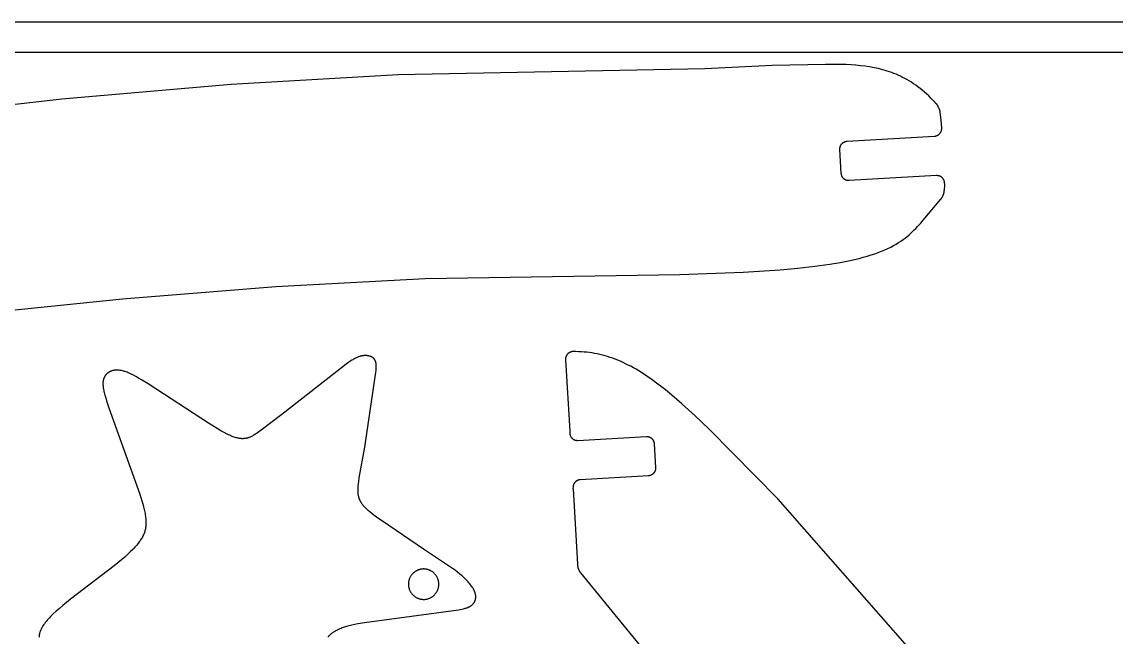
# Model space of a CAD drawing. Header units: millimetres. Extents: x -13379 to -9942, y 7 to 1157.
# Drawn here: x -11876.4 to -11588.4, y 994.6 to 1156.5 of the extents above; entities that cross this region are included whole.
import ezdxf

# ---------------------------------------------------------------- set-up
doc = ezdxf.new("R2010")
doc.units = ezdxf.units.MM
doc.header["$MEASUREMENT"] = 0
for name, color, linetype in [('SECCIONES', 7, 'Continuous'), ('TABLERO COMPLETO', 7, 'Continuous'), ('TABLERO GONZALO', 1, 'Continuous')]:
    doc.layers.add(name, color=color, linetype=linetype)

msp = doc.modelspace()

# ---------------------------------------------------------------- linework, layer by layer
at = {"layer": 'SECCIONES'}
msp.add_lwpolyline([(-11766.66, 1008.55), (-11766.67, 1008.69), (-11766.67, 1008.83), (-11766.69, 1008.97), (-11766.7, 1009.1), (-11766.72, 1009.24), (-11766.75, 1009.38), (-11766.78, 1009.51), (-11766.82, 1009.65), (-11766.86, 1009.78), (-11766.9, 1009.91), (-11766.95, 1010.04), (-11767.01, 1010.17), (-11767.06, 1010.29), (-11767.13, 1010.42), (-11767.19, 1010.54), (-11767.27, 1010.66), (-11767.34, 1010.78), (-11767.42, 1010.89), (-11767.5, 1011), (-11767.59, 1011.11), (-11767.68, 1011.21), (-11767.78, 1011.32), (-11767.87, 1011.42), (-11767.97, 1011.51), (-11768.08, 1011.6), (-11768.19, 1011.69), (-11768.3, 1011.77), (-11768.41, 1011.85), (-11768.53, 1011.93), (-11768.64, 1012), (-11768.77, 1012.07), (-11768.89, 1012.13), (-11769.01, 1012.19), (-11769.14, 1012.25), (-11769.27, 1012.3), (-11769.4, 1012.35), (-11769.53, 1012.39), (-11769.67, 1012.42), (-11769.8, 1012.46), (-11769.94, 1012.48), (-11770.08, 1012.51), (-11770.21, 1012.52), (-11770.35, 1012.54), (-11770.49, 1012.55), (-11770.63, 1012.55), (-11770.77, 1012.55), (-11770.91, 1012.54), (-11771.05, 1012.53), (-11771.18, 1012.52), (-11771.32, 1012.5), (-11771.46, 1012.47), (-11771.59, 1012.44), (-11771.73, 1012.41), (-11771.86, 1012.37), (-11771.99, 1012.32), (-11772.12, 1012.27), (-11772.25, 1012.22), (-11772.38, 1012.16), (-11772.5, 1012.1), (-11772.62, 1012.04), (-11772.74, 1011.97), (-11772.86, 1011.89), (-11772.98, 1011.81), (-11773.09, 1011.73), (-11773.2, 1011.65), (-11773.3, 1011.56), (-11773.41, 1011.46), (-11773.51, 1011.37), (-11773.6, 1011.27), (-11773.69, 1011.16), (-11773.78, 1011.06), (-11773.87, 1010.95), (-11773.95, 1010.83), (-11774.03, 1010.72), (-11774.1, 1010.6), (-11774.17, 1010.48), (-11774.23, 1010.36), (-11774.29, 1010.23), (-11774.35, 1010.1), (-11774.4, 1009.98), (-11774.45, 1009.85), (-11774.49, 1009.71), (-11774.53, 1009.58), (-11774.56, 1009.44), (-11774.59, 1009.31), (-11774.62, 1009.17), (-11774.63, 1009.03), (-11774.65, 1008.9), (-11774.66, 1008.76), (-11774.66, 1008.62), (-11774.66, 1008.48), (-11774.66, 1008.34), (-11774.65, 1008.2), (-11774.63, 1008.07), (-11774.62, 1007.93), (-11774.59, 1007.79), (-11774.56, 1007.66), (-11774.53, 1007.52), (-11774.49, 1007.39), (-11774.45, 1007.25), (-11774.4, 1007.12), (-11774.35, 1007), (-11774.29, 1006.87), (-11774.23, 1006.74), (-11774.17, 1006.62), (-11774.1, 1006.5), (-11774.03, 1006.38), (-11773.95, 1006.27), (-11773.87, 1006.15), (-11773.78, 1006.04), (-11773.69, 1005.94), (-11773.6, 1005.83), (-11773.51, 1005.73), (-11773.41, 1005.64), (-11773.3, 1005.54), (-11773.2, 1005.45), (-11773.09, 1005.37), (-11772.98, 1005.29), (-11772.86, 1005.21), (-11772.74, 1005.13), (-11772.62, 1005.06), (-11772.5, 1005), (-11772.38, 1004.94), (-11772.25, 1004.88), (-11772.12, 1004.83), (-11771.99, 1004.78), (-11771.86, 1004.73), (-11771.73, 1004.69), (-11771.59, 1004.66), (-11771.46, 1004.63), (-11771.32, 1004.6), (-11771.18, 1004.58), (-11771.05, 1004.57), (-11770.91, 1004.56), (-11770.77, 1004.55), (-11770.63, 1004.55), (-11770.49, 1004.55), (-11770.35, 1004.56), (-11770.21, 1004.58), (-11770.08, 1004.59), (-11769.94, 1004.62), (-11769.8, 1004.64), (-11769.67, 1004.68), (-11769.53, 1004.71), (-11769.4, 1004.75), (-11769.27, 1004.8), (-11769.14, 1004.85), (-11769.01, 1004.91), (-11768.89, 1004.97), (-11768.77, 1005.03), (-11768.64, 1005.1), (-11768.53, 1005.17), (-11768.41, 1005.25), (-11768.3, 1005.33), (-11768.19, 1005.41), (-11768.08, 1005.5), (-11767.97, 1005.59), (-11767.87, 1005.69), (-11767.78, 1005.78), (-11767.68, 1005.89), (-11767.59, 1005.99), (-11767.5, 1006.1), (-11767.42, 1006.21), (-11767.34, 1006.32), (-11767.27, 1006.44), (-11767.19, 1006.56), (-11767.13, 1006.68), (-11767.06, 1006.81), (-11767.01, 1006.93), (-11766.95, 1007.06), (-11766.9, 1007.19), (-11766.86, 1007.32), (-11766.82, 1007.45), (-11766.78, 1007.59), (-11766.75, 1007.72), (-11766.72, 1007.86), (-11766.7, 1008), (-11766.69, 1008.13), (-11766.67, 1008.27), (-11766.67, 1008.41), (-11766.66, 1008.55)], dxfattribs=at)
for points in [[(-11678.92, 1145.05, 0), (-11696.62, 1144.21, 0), (-11777.36, 1142.6, 0), (-11821.32, 1140.03, 0), (-11865.95, 1136.22, 0), (-11910.44, 1131.12, 0)], [(-11879.95, 1080.61, 0), (-11849.97, 1083.67, 0), (-11809.58, 1086.9, 0), (-11770.23, 1089.01, 0), (-11703.22, 1090.06, 0), (-11686.54, 1090.7, 0), (-11676.85, 1091.33, 0), (-11672.15, 1091.74, 0), (-11667.64, 1092.21, 0), (-11663.75, 1092.74, 0), (-11660.97, 1093.21, 0), (-11658.41, 1093.73, 0), (-11657.2, 1094, 0), (-11656.05, 1094.29, 0), (-11654.94, 1094.58, 0), (-11653.88, 1094.88, 0), (-11652.86, 1095.2, 0), (-11651.9, 1095.52, 0), (-11650.97, 1095.86, 0), (-11650.09, 1096.2, 0), (-11649.26, 1096.55, 0), (-11648.46, 1096.91, 0), (-11647.7, 1097.28, 0), (-11646.98, 1097.66, 0), (-11646.3, 1098.04, 0), (-11645.65, 1098.44, 0), (-11645.03, 1098.84, 0), (-11644.45, 1099.24, 0), (-11643.89, 1099.65, 0), (-11643.36, 1100.07, 0), (-11642.86, 1100.49, 0), (-11642.38, 1100.92, 0), (-11641.93, 1101.34, 0), (-11641.49, 1101.78, 0), (-11641.07, 1102.21, 0), (-11640.67, 1102.65, 0), (-11639.9, 1103.52, 0), (-11639.16, 1104.39, 0), (-11634.52, 1109.89, 0), (-11634.47, 1109.95, 0), (-11634.42, 1110.01, 0), (-11634.37, 1110.07, 0), (-11634.32, 1110.14, 0), (-11634.28, 1110.2, 0), (-11634.23, 1110.27, 0), (-11634.19, 1110.34, 0), (-11634.14, 1110.41, 0), (-11634.1, 1110.47, 0), (-11634.06, 1110.55, 0), (-11634.03, 1110.62, 0), (-11633.99, 1110.69, 0), (-11633.95, 1110.76, 0), (-11633.92, 1110.84, 0), (-11633.89, 1110.91, 0), (-11633.86, 1110.99, 0), (-11633.83, 1111.06, 0), (-11633.8, 1111.14, 0), (-11633.77, 1111.21, 0), (-11633.75, 1111.29, 0), (-11633.73, 1111.37, 0), (-11633.71, 1111.45, 0), (-11633.69, 1111.53, 0), (-11633.67, 1111.6, 0), (-11633.65, 1111.68, 0), (-11633.64, 1111.76, 0), (-11633.62, 1111.84, 0), (-11633.61, 1111.92, 0), (-11633.6, 1112, 0), (-11633.59, 1112.08, 0), (-11633.59, 1112.16, 0), (-11633.58, 1112.24, 0), (-11633.5, 1113.67, 0), (-11633.5, 1113.71, 0), (-11633.5, 1113.75, 0), (-11633.5, 1113.79, 0), (-11633.5, 1113.83, 0), (-11633.5, 1113.87, 0), (-11633.5, 1113.91, 0), (-11633.5, 1113.95, 0), (-11633.51, 1113.99, 0), (-11633.54, 1114.29, 0), (-11633.54, 1114.36, 0), (-11633.55, 1114.43, 0), (-11633.57, 1114.49, 0), (-11633.58, 1114.56, 0), (-11633.6, 1114.63, 0), (-11633.62, 1114.7, 0), (-11633.64, 1114.76, 0), (-11633.67, 1114.83, 0), (-11633.69, 1114.89, 0), (-11633.72, 1114.95, 0), (-11633.75, 1115.02, 0), (-11633.79, 1115.08, 0), (-11633.82, 1115.14, 0), (-11633.86, 1115.19, 0), (-11633.9, 1115.25, 0), (-11633.94, 1115.31, 0), (-11633.99, 1115.36, 0), (-11634.03, 1115.41, 0), (-11634.08, 1115.47, 0), (-11634.13, 1115.51, 0), (-11634.18, 1115.56, 0), (-11634.23, 1115.61, 0), (-11634.28, 1115.65, 0), (-11634.34, 1115.69, 0), (-11634.39, 1115.73, 0), (-11634.45, 1115.77, 0), (-11634.51, 1115.81, 0), (-11634.57, 1115.84, 0), (-11634.63, 1115.88, 0), (-11634.7, 1115.91, 0), (-11634.76, 1115.93, 0), (-11634.82, 1115.96, 0), (-11634.89, 1115.98, 0), (-11634.95, 1116, 0), (-11635.02, 1116.02, 0), (-11635.09, 1116.04, 0), (-11635.16, 1116.05, 0), (-11635.23, 1116.06, 0), (-11635.29, 1116.07, 0), (-11635.36, 1116.08, 0), (-11635.43, 1116.08, 0), (-11635.5, 1116.09, 0), (-11635.57, 1116.09, 0), (-11635.64, 1116.08, 0), (-11658.6, 1114.76, 0), (-11658.66, 1114.76, 0), (-11658.73, 1114.76, 0), (-11658.8, 1114.76, 0), (-11658.87, 1114.77, 0), (-11658.94, 1114.77, 0), (-11659, 1114.78, 0), (-11659.07, 1114.79, 0), (-11659.14, 1114.81, 0), (-11659.2, 1114.82, 0), (-11659.27, 1114.84, 0), (-11659.34, 1114.86, 0), (-11659.4, 1114.88, 0), (-11659.46, 1114.91, 0), (-11659.53, 1114.93, 0), (-11659.59, 1114.96, 0), (-11659.65, 1114.99, 0), (-11659.71, 1115.03, 0), (-11659.77, 1115.06, 0), (-11659.83, 1115.1, 0), (-11659.88, 1115.14, 0), (-11659.94, 1115.18, 0), (-11659.99, 1115.22, 0), (-11660.04, 1115.27, 0), (-11660.09, 1115.31, 0), (-11660.14, 1115.36, 0), (-11660.19, 1115.41, 0), (-11660.23, 1115.46, 0), (-11660.28, 1115.51, 0), (-11660.32, 1115.57, 0), (-11660.36, 1115.62, 0), (-11660.39, 1115.68, 0), (-11660.43, 1115.74, 0), (-11660.46, 1115.8, 0), (-11660.5, 1115.86, 0), (-11660.53, 1115.92, 0), (-11660.55, 1115.98, 0), (-11660.58, 1116.05, 0), (-11660.6, 1116.11, 0), (-11660.62, 1116.17, 0), (-11660.64, 1116.24, 0), (-11660.66, 1116.31, 0), (-11660.67, 1116.37, 0), (-11660.68, 1116.44, 0), (-11660.69, 1116.51, 0), (-11660.7, 1116.58, 0), (-11660.71, 1116.64, 0), (-11661.07, 1123.03, 0), (-11661.08, 1123.1, 0), (-11661.08, 1123.17, 0), (-11661.08, 1123.24, 0), (-11661.07, 1123.31, 0), (-11661.06, 1123.37, 0), (-11661.06, 1123.44, 0), (-11661.04, 1123.51, 0), (-11661.03, 1123.58, 0), (-11661.02, 1123.64, 0), (-11661, 1123.71, 0), (-11660.98, 1123.77, 0), (-11660.95, 1123.84, 0), (-11660.93, 1123.9, 0), (-11660.9, 1123.97, 0), (-11660.87, 1124.03, 0), (-11660.84, 1124.09, 0), (-11660.81, 1124.15, 0), (-11660.78, 1124.21, 0), (-11660.74, 1124.26, 0), (-11660.7, 1124.32, 0), (-11660.66, 1124.37, 0), (-11660.62, 1124.43, 0), (-11660.57, 1124.48, 0), (-11660.52, 1124.53, 0), (-11660.48, 1124.58, 0), (-11660.43, 1124.63, 0), (-11660.38, 1124.67, 0), (-11660.32, 1124.71, 0), (-11660.27, 1124.76, 0), (-11660.21, 1124.79, 0), (-11660.16, 1124.83, 0), (-11660.1, 1124.87, 0), (-11660.04, 1124.9, 0), (-11659.98, 1124.93, 0), (-11659.92, 1124.96, 0), (-11659.85, 1124.99, 0), (-11659.79, 1125.02, 0), (-11659.73, 1125.04, 0), (-11659.66, 1125.06, 0), (-11659.6, 1125.08, 0), (-11659.53, 1125.1, 0), (-11659.46, 1125.11, 0), (-11659.4, 1125.12, 0), (-11659.33, 1125.13, 0), (-11659.26, 1125.14, 0), (-11659.19, 1125.15, 0), (-11636.17, 1126.47, 0), (-11636.1, 1126.47, 0), (-11636.03, 1126.48, 0), (-11635.96, 1126.49, 0), (-11635.9, 1126.5, 0), (-11635.83, 1126.52, 0), (-11635.76, 1126.54, 0), (-11635.69, 1126.56, 0), (-11635.63, 1126.58, 0), (-11635.56, 1126.6, 0), (-11635.5, 1126.63, 0), (-11635.44, 1126.66, 0), (-11635.37, 1126.69, 0), (-11635.31, 1126.72, 0), (-11635.25, 1126.75, 0), (-11635.19, 1126.79, 0), (-11635.14, 1126.83, 0), (-11635.08, 1126.87, 0), (-11635.03, 1126.91, 0), (-11634.97, 1126.96, 0), (-11634.92, 1127, 0), (-11634.87, 1127.05, 0), (-11634.82, 1127.1, 0), (-11634.78, 1127.15, 0), (-11634.73, 1127.21, 0), (-11634.69, 1127.26, 0), (-11634.65, 1127.32, 0), (-11634.61, 1127.37, 0), (-11634.57, 1127.43, 0), (-11634.54, 1127.49, 0), (-11634.51, 1127.55, 0), (-11634.47, 1127.62, 0), (-11634.45, 1127.68, 0), (-11634.42, 1127.74, 0), (-11634.4, 1127.81, 0), (-11634.37, 1127.87, 0), (-11634.36, 1127.94, 0), (-11634.34, 1128.01, 0), (-11634.32, 1128.08, 0), (-11634.31, 1128.14, 0), (-11634.3, 1128.21, 0), (-11634.29, 1128.28, 0), (-11634.29, 1128.35, 0), (-11634.29, 1128.42, 0), (-11634.29, 1128.49, 0), (-11634.29, 1128.56, 0), (-11634.29, 1128.63, 0), (-11634.45, 1130.61, 0), (-11634.6, 1132.2, 0), (-11634.65, 1132.64, 0), (-11634.67, 1132.8, 0), (-11634.69, 1132.93, 0), (-11634.71, 1133.03, 0), (-11634.72, 1133.08, 0), (-11634.73, 1133.12, 0), (-11634.74, 1133.16, 0), (-11634.75, 1133.2, 0), (-11634.76, 1133.23, 0), (-11634.77, 1133.26, 0), (-11634.79, 1133.32, 0), (-11634.81, 1133.38, 0), (-11634.85, 1133.48, 0), (-11635.05, 1133.94, 0), (-11635.09, 1134.03, 0), (-11635.14, 1134.13, 0), (-11635.19, 1134.23, 0), (-11635.24, 1134.32, 0), (-11635.29, 1134.41, 0), (-11635.35, 1134.5, 0), (-11635.41, 1134.59, 0), (-11635.47, 1134.68, 0), (-11635.53, 1134.77, 0), (-11635.6, 1134.85, 0), (-11635.67, 1134.94, 0), (-11635.74, 1135.02, 0), (-11635.81, 1135.09, 0), (-11635.88, 1135.17, 0), (-11635.96, 1135.25, 0), (-11636.04, 1135.32, 0), (-11636.59, 1135.93, 0), (-11637.15, 1136.51, 0), (-11637.71, 1137.06, 0), (-11638.28, 1137.59, 0), (-11638.84, 1138.09, 0), (-11639.41, 1138.58, 0), (-11639.98, 1139.03, 0), (-11640.55, 1139.47, 0), (-11641.13, 1139.88, 0), (-11641.7, 1140.28, 0), (-11642.27, 1140.65, 0), (-11642.85, 1141, 0), (-11643.42, 1141.34, 0), (-11644, 1141.65, 0), (-11644.57, 1141.95, 0), (-11645.15, 1142.23, 0), (-11645.72, 1142.5, 0), (-11646.3, 1142.75, 0), (-11646.88, 1142.98, 0), (-11647.45, 1143.2, 0), (-11648.03, 1143.41, 0), (-11648.61, 1143.6, 0), (-11649.19, 1143.78, 0), (-11649.77, 1143.94, 0), (-11650.35, 1144.1, 0), (-11650.93, 1144.24, 0), (-11651.51, 1144.37, 0), (-11652.1, 1144.49, 0), (-11653.28, 1144.7, 0), (-11654.47, 1144.88, 0), (-11655.67, 1145.02, 0), (-11656.89, 1145.14, 0), (-11658.14, 1145.22, 0), (-11659.41, 1145.29, 0), (-11662.05, 1145.35, 0), (-11664.86, 1145.36, 0), (-11678.92, 1145.05, 0)], [(-11616.16, 961.29, 0), (-11677.33, 1030.93, 0), (-11695.46, 1049.31, 0), (-11699.18, 1052.86, 0), (-11702.65, 1056.01, 0), (-11705.91, 1058.8, 0), (-11707.47, 1060.06, 0), (-11708.99, 1061.23, 0), (-11710.47, 1062.33, 0), (-11711.93, 1063.33, 0), (-11713.35, 1064.26, 0), (-11714.75, 1065.11, 0), (-11715.45, 1065.51, 0), (-11716.13, 1065.89, 0), (-11716.82, 1066.24, 0), (-11717.5, 1066.58, 0), (-11718.18, 1066.91, 0), (-11718.86, 1067.21, 0), (-11719.54, 1067.49, 0), (-11720.22, 1067.76, 0), (-11720.89, 1068.01, 0), (-11721.57, 1068.24, 0), (-11722.24, 1068.46, 0), (-11722.92, 1068.66, 0), (-11723.6, 1068.84, 0), (-11724.28, 1069, 0), (-11724.96, 1069.15, 0), (-11725.65, 1069.28, 0), (-11726.34, 1069.4, 0), (-11727.04, 1069.49, 0), (-11727.73, 1069.58, 0), (-11728.44, 1069.64, 0), (-11729.15, 1069.7, 0), (-11729.87, 1069.73, 0), (-11730.59, 1069.75, 0), (-11731.32, 1069.76, 0), (-11731.37, 1069.76, 0), (-11731.42, 1069.76, 0), (-11731.47, 1069.75, 0), (-11731.52, 1069.75, 0), (-11731.57, 1069.74, 0), (-11731.62, 1069.74, 0), (-11731.67, 1069.73, 0), (-11731.72, 1069.72, 0), (-11731.77, 1069.71, 0), (-11731.82, 1069.69, 0), (-11731.87, 1069.68, 0), (-11731.92, 1069.67, 0), (-11731.97, 1069.65, 0), (-11732.02, 1069.63, 0), (-11732.06, 1069.61, 0), (-11732.11, 1069.59, 0), (-11732.16, 1069.57, 0), (-11732.2, 1069.55, 0), (-11732.25, 1069.53, 0), (-11732.29, 1069.5, 0), (-11732.34, 1069.48, 0), (-11732.38, 1069.45, 0), (-11732.43, 1069.42, 0), (-11732.47, 1069.39, 0), (-11732.51, 1069.36, 0), (-11732.55, 1069.33, 0), (-11732.59, 1069.3, 0), (-11732.63, 1069.27, 0), (-11732.67, 1069.24, 0), (-11732.7, 1069.2, 0), (-11732.74, 1069.17, 0), (-11732.77, 1069.13, 0), (-11732.8, 1069.09, 0), (-11732.84, 1069.06, 0), (-11732.87, 1069.02, 0), (-11732.9, 1068.98, 0), (-11732.93, 1068.94, 0), (-11732.96, 1068.9, 0), (-11732.99, 1068.85, 0), (-11733.02, 1068.81, 0), (-11733.04, 1068.77, 0), (-11733.07, 1068.72, 0), (-11733.09, 1068.68, 0), (-11733.11, 1068.63, 0), (-11733.14, 1068.59, 0), (-11733.16, 1068.54, 0), (-11733.18, 1068.49, 0), (-11733.19, 1068.44, 0), (-11733.21, 1068.39, 0), (-11733.23, 1068.35, 0), (-11733.24, 1068.3, 0), (-11733.26, 1068.25, 0), (-11733.27, 1068.2, 0), (-11733.28, 1068.15, 0), (-11733.29, 1068.1, 0), (-11733.29, 1068.05, 0), (-11733.3, 1067.99, 0), (-11733.31, 1067.94, 0), (-11733.31, 1067.89, 0), (-11733.31, 1067.84, 0), (-11733.31, 1067.79, 0), (-11733.32, 1067.74, 0), (-11733.31, 1067.69, 0), (-11733.31, 1067.64, 0), (-11732.22, 1048.79, 0), (-11732.19, 1048.29, 0), (-11732.19, 1048.22, 0), (-11732.18, 1048.15, 0), (-11732.17, 1048.08, 0), (-11732.16, 1048.02, 0), (-11732.14, 1047.95, 0), (-11732.13, 1047.88, 0), (-11732.11, 1047.82, 0), (-11732.09, 1047.75, 0), (-11732.06, 1047.69, 0), (-11732.04, 1047.63, 0), (-11732.01, 1047.56, 0), (-11731.98, 1047.5, 0), (-11731.95, 1047.44, 0), (-11731.92, 1047.38, 0), (-11731.88, 1047.32, 0), (-11731.84, 1047.27, 0), (-11731.8, 1047.21, 0), (-11731.76, 1047.16, 0), (-11731.72, 1047.11, 0), (-11731.67, 1047.05, 0), (-11731.62, 1047, 0), (-11731.58, 1046.96, 0), (-11731.53, 1046.91, 0), (-11731.47, 1046.87, 0), (-11731.42, 1046.82, 0), (-11731.37, 1046.78, 0), (-11731.31, 1046.74, 0), (-11731.25, 1046.71, 0), (-11731.19, 1046.67, 0), (-11731.13, 1046.64, 0), (-11731.07, 1046.61, 0), (-11731.01, 1046.58, 0), (-11730.95, 1046.55, 0), (-11730.89, 1046.53, 0), (-11730.82, 1046.5, 0), (-11730.76, 1046.48, 0), (-11730.69, 1046.47, 0), (-11730.62, 1046.45, 0), (-11730.56, 1046.44, 0), (-11730.49, 1046.43, 0), (-11730.42, 1046.42, 0), (-11730.35, 1046.41, 0), (-11730.29, 1046.41, 0), (-11730.22, 1046.4, 0), (-11730.15, 1046.4, 0), (-11730.08, 1046.41, 0), (-11712.11, 1047.45, 0), (-11712.04, 1047.45, 0), (-11711.97, 1047.45, 0), (-11711.91, 1047.45, 0), (-11711.84, 1047.44, 0), (-11711.77, 1047.44, 0), (-11711.7, 1047.43, 0), (-11711.63, 1047.42, 0), (-11711.57, 1047.4, 0), (-11711.5, 1047.39, 0), (-11711.44, 1047.37, 0), (-11711.37, 1047.35, 0), (-11711.31, 1047.33, 0), (-11711.24, 1047.3, 0), (-11711.18, 1047.28, 0), (-11711.12, 1047.25, 0), (-11711.06, 1047.22, 0), (-11711, 1047.18, 0), (-11710.94, 1047.15, 0), (-11710.88, 1047.11, 0), (-11710.82, 1047.07, 0), (-11710.77, 1047.03, 0), (-11710.72, 1046.99, 0), (-11710.66, 1046.94, 0), (-11710.61, 1046.9, 0), (-11710.57, 1046.85, 0), (-11710.52, 1046.8, 0), (-11710.47, 1046.75, 0), (-11710.43, 1046.7, 0), (-11710.39, 1046.64, 0), (-11710.35, 1046.59, 0), (-11710.31, 1046.53, 0), (-11710.28, 1046.47, 0), (-11710.24, 1046.41, 0), (-11710.21, 1046.35, 0), (-11710.18, 1046.29, 0), (-11710.15, 1046.23, 0), (-11710.13, 1046.16, 0), (-11710.1, 1046.1, 0), (-11710.08, 1046.03, 0), (-11710.06, 1045.97, 0), (-11710.05, 1045.9, 0), (-11710.03, 1045.84, 0), (-11710.02, 1045.77, 0), (-11710.01, 1045.7, 0), (-11710, 1045.63, 0), (-11710, 1045.57, 0), (-11709.63, 1039.18, 0), (-11709.63, 1039.11, 0), (-11709.63, 1039.04, 0), (-11709.63, 1038.97, 0), (-11709.63, 1038.9, 0), (-11709.64, 1038.83, 0), (-11709.65, 1038.76, 0), (-11709.66, 1038.69, 0), (-11709.67, 1038.62, 0), (-11709.69, 1038.55, 0), (-11709.71, 1038.49, 0), (-11709.73, 1038.42, 0), (-11709.75, 1038.35, 0), (-11709.78, 1038.29, 0), (-11709.81, 1038.23, 0), (-11709.84, 1038.16, 0), (-11709.87, 1038.1, 0), (-11709.91, 1038.04, 0), (-11709.94, 1037.98, 0), (-11709.98, 1037.92, 0), (-11710.02, 1037.87, 0), (-11710.06, 1037.81, 0), (-11710.11, 1037.76, 0), (-11710.16, 1037.7, 0), (-11710.2, 1037.65, 0), (-11710.25, 1037.61, 0), (-11710.31, 1037.56, 0), (-11710.36, 1037.51, 0), (-11710.41, 1037.47, 0), (-11710.47, 1037.43, 0), (-11710.53, 1037.39, 0), (-11710.59, 1037.35, 0), (-11710.65, 1037.32, 0), (-11710.71, 1037.28, 0), (-11710.77, 1037.25, 0), (-11710.83, 1037.22, 0), (-11710.9, 1037.2, 0), (-11710.96, 1037.17, 0), (-11711.03, 1037.15, 0), (-11711.1, 1037.13, 0), (-11711.17, 1037.11, 0), (-11711.23, 1037.1, 0), (-11711.3, 1037.09, 0), (-11711.37, 1037.08, 0), (-11711.44, 1037.07, 0), (-11711.51, 1037.06, 0), (-11729.46, 1036.03, 0), (-11729.53, 1036.02, 0), (-11729.59, 1036.01, 0), (-11729.66, 1036, 0), (-11729.73, 1035.99, 0), (-11729.8, 1035.98, 0), (-11729.87, 1035.96, 0), (-11729.93, 1035.94, 0), (-11730, 1035.92, 0), (-11730.06, 1035.89, 0), (-11730.13, 1035.87, 0), (-11730.19, 1035.84, 0), (-11730.25, 1035.81, 0), (-11730.32, 1035.78, 0), (-11730.38, 1035.74, 0), (-11730.43, 1035.7, 0), (-11730.49, 1035.66, 0), (-11730.55, 1035.62, 0), (-11730.6, 1035.58, 0), (-11730.66, 1035.54, 0), (-11730.71, 1035.49, 0), (-11730.76, 1035.44, 0), (-11730.81, 1035.39, 0), (-11730.85, 1035.34, 0), (-11730.9, 1035.29, 0), (-11730.94, 1035.23, 0), (-11730.98, 1035.18, 0), (-11731.02, 1035.12, 0), (-11731.06, 1035.06, 0), (-11731.09, 1035, 0), (-11731.12, 1034.94, 0), (-11731.15, 1034.88, 0), (-11731.18, 1034.81, 0), (-11731.21, 1034.75, 0), (-11731.23, 1034.68, 0), (-11731.25, 1034.62, 0), (-11731.27, 1034.55, 0), (-11731.29, 1034.48, 0), (-11731.3, 1034.42, 0), (-11731.32, 1034.35, 0), (-11731.33, 1034.28, 0), (-11731.33, 1034.21, 0), (-11731.34, 1034.14, 0), (-11731.34, 1034.07, 0), (-11731.35, 1033.77, 0), (-11731.35, 1033.73, 0), (-11731.35, 1033.69, 0), (-11731.35, 1033.65, 0), (-11731.34, 1033.61, 0), (-11730.2, 1013.78, 0), (-11730.19, 1013.7, 0), (-11730.19, 1013.63, 0), (-11730.18, 1013.55, 0), (-11730.17, 1013.48, 0), (-11730.16, 1013.4, 0), (-11730.14, 1013.32, 0), (-11730.13, 1013.25, 0), (-11730.11, 1013.17, 0), (-11730.1, 1013.1, 0), (-11730.08, 1013.02, 0), (-11730.06, 1012.95, 0), (-11730.04, 1012.87, 0), (-11730.02, 1012.8, 0), (-11729.99, 1012.73, 0), (-11729.97, 1012.65, 0), (-11729.94, 1012.58, 0), (-11729.91, 1012.51, 0), (-11729.88, 1012.44, 0), (-11729.85, 1012.36, 0), (-11729.82, 1012.29, 0), (-11729.78, 1012.22, 0), (-11729.75, 1012.15, 0), (-11729.71, 1012.09, 0), (-11729.67, 1012.02, 0), (-11729.63, 1011.95, 0), (-11729.59, 1011.89, 0), (-11729.55, 1011.82, 0), (-11729.51, 1011.76, 0), (-11729.47, 1011.7, 0), (-11729.42, 1011.63, 0), (-11729.37, 1011.57, 0), (-11729.33, 1011.51, 0), (-11693.54, 967.74, 0)]]:
    msp.add_polyline3d(points, dxfattribs=at)
at = {"layer": 'TABLERO COMPLETO'}
for points in [[(-11770.74, 1017.78), (-11781.51, 1025.11), (-11782.7, 1025.96), (-11783.77, 1026.75), (-11784.27, 1027.14), (-11784.73, 1027.51), (-11785.16, 1027.87), (-11785.55, 1028.23), (-11785.74, 1028.41), (-11785.92, 1028.58), (-11786.09, 1028.76), (-11786.25, 1028.93), (-11786.41, 1029.1), (-11786.55, 1029.28), (-11786.69, 1029.45), (-11786.82, 1029.62), (-11786.94, 1029.79), (-11787.05, 1029.97), (-11787.16, 1030.14), (-11787.21, 1030.23), (-11787.26, 1030.32), (-11787.31, 1030.41), (-11787.35, 1030.5), (-11787.39, 1030.59), (-11787.43, 1030.68), (-11787.47, 1030.77), (-11787.51, 1030.86), (-11787.55, 1030.95), (-11787.58, 1031.04), (-11787.61, 1031.13), (-11787.64, 1031.23), (-11787.67, 1031.32), (-11787.7, 1031.41), (-11787.73, 1031.51), (-11787.75, 1031.61), (-11787.79, 1031.8), (-11787.83, 1032), (-11787.86, 1032.2), (-11787.89, 1032.4), (-11787.9, 1032.61), (-11787.92, 1032.82), (-11787.93, 1033.04), (-11787.93, 1033.26), (-11787.93, 1033.48), (-11787.92, 1033.71), (-11787.91, 1033.95), (-11787.88, 1034.43), (-11787.83, 1034.93), (-11787.76, 1035.45), (-11787.6, 1036.55), (-11786.15, 1044.65), (-11783.39, 1063.11), (-11783.23, 1064.29), (-11783.17, 1064.8), (-11783.15, 1065.05), (-11783.14, 1065.28), (-11783.13, 1065.51), (-11783.12, 1065.72), (-11783.12, 1065.93), (-11783.13, 1066.13), (-11783.13, 1066.22), (-11783.14, 1066.32), (-11783.15, 1066.41), (-11783.16, 1066.5), (-11783.17, 1066.59), (-11783.18, 1066.68), (-11783.2, 1066.76), (-11783.22, 1066.85), (-11783.24, 1066.93), (-11783.26, 1067.01), (-11783.28, 1067.08), (-11783.3, 1067.16), (-11783.33, 1067.23), (-11783.36, 1067.31), (-11783.39, 1067.38), (-11783.42, 1067.44), (-11783.46, 1067.51), (-11783.48, 1067.54), (-11783.49, 1067.57), (-11783.51, 1067.61), (-11783.53, 1067.64), (-11783.55, 1067.67), (-11783.57, 1067.7), (-11783.59, 1067.73), (-11783.61, 1067.76), (-11783.64, 1067.78), (-11783.66, 1067.81), (-11783.68, 1067.84), (-11783.7, 1067.87), (-11783.73, 1067.89), (-11783.75, 1067.92), (-11783.78, 1067.95), (-11783.8, 1067.97), (-11783.83, 1068), (-11783.85, 1068.02), (-11783.88, 1068.05), (-11783.91, 1068.07), (-11783.93, 1068.09), (-11783.96, 1068.12), (-11784.02, 1068.16), (-11784.08, 1068.2), (-11784.14, 1068.24), (-11784.2, 1068.28), (-11784.26, 1068.32), (-11784.33, 1068.35), (-11784.4, 1068.39), (-11784.46, 1068.42), (-11784.53, 1068.45), (-11784.6, 1068.48), (-11784.68, 1068.51), (-11784.75, 1068.53), (-11784.82, 1068.56), (-11784.9, 1068.58), (-11784.98, 1068.6), (-11785.05, 1068.62), (-11785.13, 1068.63), (-11785.21, 1068.65), (-11785.29, 1068.66), (-11785.38, 1068.68), (-11785.46, 1068.69), (-11785.54, 1068.7), (-11785.63, 1068.7), (-11785.71, 1068.71), (-11785.8, 1068.72), (-11785.88, 1068.72), (-11785.97, 1068.72), (-11786.06, 1068.72), (-11786.15, 1068.72), (-11786.24, 1068.71), (-11786.33, 1068.71), (-11786.42, 1068.7), (-11786.51, 1068.69), (-11786.6, 1068.68), (-11786.69, 1068.67), (-11786.79, 1068.65), (-11786.88, 1068.64), (-11786.98, 1068.62), (-11787.07, 1068.6), (-11787.17, 1068.58), (-11787.26, 1068.55), (-11787.36, 1068.53), (-11787.46, 1068.5), (-11787.56, 1068.47), (-11787.77, 1068.4), (-11787.97, 1068.32), (-11788.19, 1068.23), (-11788.4, 1068.13), (-11788.63, 1068.02), (-11788.86, 1067.9), (-11789.09, 1067.77), (-11789.33, 1067.63), (-11789.58, 1067.48), (-11789.84, 1067.32), (-11790.37, 1066.96), (-11790.93, 1066.57), (-11791.53, 1066.13), (-11807.99, 1053.23), (-11813.43, 1049.07), (-11814.44, 1048.36), (-11814.9, 1048.06), (-11815.12, 1047.92), (-11815.33, 1047.79), (-11815.55, 1047.66), (-11815.75, 1047.55), (-11815.96, 1047.44), (-11816.16, 1047.35), (-11816.36, 1047.26), (-11816.46, 1047.22), (-11816.56, 1047.18), (-11816.66, 1047.14), (-11816.76, 1047.11), (-11816.86, 1047.08), (-11816.96, 1047.05), (-11817.06, 1047.02), (-11817.16, 1046.99), (-11817.25, 1046.97), (-11817.35, 1046.95), (-11817.45, 1046.93), (-11817.56, 1046.91), (-11817.66, 1046.9), (-11817.76, 1046.88), (-11817.86, 1046.87), (-11817.96, 1046.86), (-11818.06, 1046.86), (-11818.17, 1046.85), (-11818.27, 1046.85), (-11818.38, 1046.85), (-11818.49, 1046.85), (-11818.59, 1046.86), (-11818.7, 1046.86), (-11818.81, 1046.87), (-11818.92, 1046.88), (-11819.03, 1046.9), (-11819.15, 1046.91), (-11819.26, 1046.93), (-11819.38, 1046.95), (-11819.5, 1046.98), (-11819.74, 1047.03), (-11819.99, 1047.09), (-11820.25, 1047.17), (-11820.52, 1047.25), (-11820.8, 1047.35), (-11821.09, 1047.46), (-11821.4, 1047.59), (-11821.72, 1047.73), (-11822.06, 1047.89), (-11822.42, 1048.06), (-11823.21, 1048.46), (-11824.08, 1048.95), (-11825.06, 1049.51), (-11827.32, 1050.9), (-11843.16, 1061.29), (-11844.93, 1062.37), (-11845.7, 1062.81), (-11846.4, 1063.2), (-11847.05, 1063.55), (-11847.66, 1063.84), (-11848.22, 1064.1), (-11848.49, 1064.21), (-11848.75, 1064.32), (-11849, 1064.41), (-11849.25, 1064.5), (-11849.49, 1064.57), (-11849.72, 1064.64), (-11849.95, 1064.7), (-11850.17, 1064.75), (-11850.38, 1064.8), (-11850.59, 1064.83), (-11850.8, 1064.86), (-11850.9, 1064.87), (-11851, 1064.88), (-11851.1, 1064.89), (-11851.2, 1064.89), (-11851.3, 1064.9), (-11851.39, 1064.9), (-11851.49, 1064.9), (-11851.58, 1064.9), (-11851.67, 1064.89), (-11851.77, 1064.89), (-11851.86, 1064.88), (-11851.95, 1064.87), (-11852.04, 1064.86), (-11852.12, 1064.84), (-11852.21, 1064.83), (-11852.3, 1064.81), (-11852.38, 1064.79), (-11852.47, 1064.77), (-11852.55, 1064.75), (-11852.63, 1064.73), (-11852.71, 1064.7), (-11852.79, 1064.68), (-11852.87, 1064.65), (-11852.95, 1064.62), (-11853.03, 1064.59), (-11853.1, 1064.55), (-11853.18, 1064.52), (-11853.25, 1064.48), (-11853.33, 1064.44), (-11853.4, 1064.41), (-11853.47, 1064.36), (-11853.54, 1064.32), (-11853.61, 1064.28), (-11853.67, 1064.23), (-11853.74, 1064.18), (-11853.81, 1064.14), (-11853.87, 1064.09), (-11853.93, 1064.03), (-11853.99, 1063.98), (-11854.05, 1063.93), (-11854.11, 1063.87), (-11854.17, 1063.81), (-11854.22, 1063.75), (-11854.28, 1063.69), (-11854.33, 1063.63), (-11854.38, 1063.57), (-11854.43, 1063.5), (-11854.48, 1063.44), (-11854.53, 1063.37), (-11854.57, 1063.3), (-11854.62, 1063.23), (-11854.66, 1063.16), (-11854.7, 1063.08), (-11854.74, 1063.01), (-11854.77, 1062.93), (-11854.81, 1062.85), (-11854.84, 1062.77), (-11854.87, 1062.69), (-11854.9, 1062.61), (-11854.92, 1062.52), (-11854.95, 1062.43), (-11854.97, 1062.35), (-11854.99, 1062.26), (-11855.01, 1062.16), (-11855.03, 1062.07), (-11855.04, 1061.97), (-11855.06, 1061.88), (-11855.07, 1061.78), (-11855.08, 1061.68), (-11855.08, 1061.57), (-11855.09, 1061.47), (-11855.09, 1061.36), (-11855.09, 1061.25), (-11855.09, 1061.13), (-11855.08, 1061.02), (-11855.07, 1060.9), (-11855.05, 1060.66), (-11855.03, 1060.4), (-11854.99, 1060.14), (-11854.94, 1059.86), (-11854.89, 1059.57), (-11854.82, 1059.27), (-11854.75, 1058.96), (-11854.58, 1058.29), (-11854.37, 1057.56), (-11854.13, 1056.77), (-11853.56, 1055.01), (-11845.41, 1032.28), (-11844.86, 1030.53), (-11844.62, 1029.72), (-11844.4, 1028.93), (-11844.22, 1028.19), (-11844.07, 1027.48), (-11844, 1027.14), (-11843.94, 1026.81), (-11843.89, 1026.48), (-11843.85, 1026.17), (-11843.82, 1025.86), (-11843.79, 1025.56), (-11843.77, 1025.27), (-11843.76, 1024.98), (-11843.76, 1024.71), (-11843.77, 1024.43), (-11843.78, 1024.17), (-11843.8, 1023.9), (-11843.83, 1023.65), (-11843.87, 1023.39), (-11843.92, 1023.14), (-11843.97, 1022.9), (-11844.03, 1022.65), (-11844.1, 1022.41), (-11844.18, 1022.17), (-11844.27, 1021.92), (-11844.36, 1021.68), (-11844.47, 1021.44), (-11844.59, 1021.19), (-11844.71, 1020.95), (-11844.85, 1020.7), (-11845, 1020.45), (-11845.16, 1020.19), (-11845.33, 1019.93), (-11845.52, 1019.67), (-11845.72, 1019.4), (-11845.93, 1019.13), (-11846.16, 1018.85), (-11846.41, 1018.57), (-11846.67, 1018.28), (-11846.94, 1017.98), (-11847.24, 1017.68), (-11847.88, 1017.05), (-11848.59, 1016.39), (-11849.37, 1015.69), (-11850.23, 1014.97), (-11852.14, 1013.42), (-11863.63, 1004.59), (-11865.65, 1002.95), (-11866.56, 1002.18), (-11867.4, 1001.44), (-11868.17, 1000.72), (-11868.86, 1000.04), (-11869.18, 999.7), (-11869.48, 999.38), (-11869.76, 999.06), (-11870.02, 998.75), (-11870.26, 998.44), (-11870.49, 998.14), (-11870.7, 997.84), (-11870.89, 997.55), (-11870.98, 997.41), (-11871.06, 997.27), (-11871.15, 997.13), (-11871.22, 996.99), (-11871.29, 996.85), (-11871.36, 996.72), (-11871.42, 996.58), (-11871.48, 996.45), (-11871.54, 996.32), (-11871.59, 996.19), (-11871.64, 996.06), (-11871.68, 995.93), (-11871.72, 995.81), (-11871.75, 995.68), (-11871.79, 995.56), (-11871.81, 995.44), (-11871.84, 995.32), (-11871.85, 995.2), (-11871.87, 995.09), (-11871.88, 994.97), (-11871.89, 994.86), (-11871.89, 994.75), (-11871.89, 994.64), (-11871.89, 994.58)], [(-11795.88, 994.62), (-11795.74, 994.78), (-11795.6, 994.93), (-11795.46, 995.08), (-11795.31, 995.23), (-11795.16, 995.36), (-11795, 995.5), (-11794.84, 995.63), (-11794.67, 995.75), (-11794.5, 995.88), (-11794.32, 996), (-11794.13, 996.12), (-11793.94, 996.23), (-11793.74, 996.35), (-11793.53, 996.46), (-11793.31, 996.57), (-11793.08, 996.68), (-11792.85, 996.79), (-11792.6, 996.9), (-11792.34, 997), (-11792.08, 997.11), (-11791.8, 997.21), (-11791.51, 997.31), (-11791.21, 997.41), (-11790.9, 997.5), (-11790.24, 997.69), (-11789.53, 997.86), (-11788.78, 998.02), (-11787.99, 998.18), (-11786.26, 998.47), (-11761.53, 1001.84), (-11761.03, 1001.93), (-11760.57, 1002.01), (-11760.15, 1002.1), (-11759.95, 1002.15), (-11759.76, 1002.2), (-11759.57, 1002.25), (-11759.4, 1002.31), (-11759.23, 1002.37), (-11759.07, 1002.43), (-11758.91, 1002.49), (-11758.83, 1002.53), (-11758.76, 1002.56), (-11758.68, 1002.6), (-11758.61, 1002.63), (-11758.54, 1002.67), (-11758.47, 1002.71), (-11758.4, 1002.75), (-11758.33, 1002.79), (-11758.27, 1002.84), (-11758.2, 1002.88), (-11758.14, 1002.92), (-11758.08, 1002.97), (-11758.01, 1003.02), (-11757.95, 1003.07), (-11757.9, 1003.12), (-11757.84, 1003.17), (-11757.78, 1003.22), (-11757.73, 1003.28), (-11757.67, 1003.34), (-11757.62, 1003.39), (-11757.57, 1003.45), (-11757.52, 1003.51), (-11757.47, 1003.58), (-11757.43, 1003.64), (-11757.38, 1003.71), (-11757.34, 1003.77), (-11757.3, 1003.84), (-11757.26, 1003.91), (-11757.22, 1003.98), (-11757.19, 1004.06), (-11757.16, 1004.13), (-11757.12, 1004.21), (-11757.1, 1004.29), (-11757.07, 1004.37), (-11757.05, 1004.45), (-11757.02, 1004.53), (-11757, 1004.61), (-11756.99, 1004.7), (-11756.97, 1004.79), (-11756.96, 1004.88), (-11756.95, 1004.97), (-11756.95, 1005.06), (-11756.95, 1005.15), (-11756.95, 1005.25), (-11756.95, 1005.34), (-11756.95, 1005.44), (-11756.96, 1005.54), (-11756.98, 1005.64), (-11756.99, 1005.74), (-11757.01, 1005.85), (-11757.03, 1005.95), (-11757.06, 1006.06), (-11757.09, 1006.17), (-11757.12, 1006.27), (-11757.16, 1006.38), (-11757.2, 1006.5), (-11757.24, 1006.61), (-11757.29, 1006.72), (-11757.34, 1006.84), (-11757.39, 1006.95), (-11757.45, 1007.07), (-11757.51, 1007.19), (-11757.57, 1007.31), (-11757.64, 1007.43), (-11757.71, 1007.55), (-11757.79, 1007.67), (-11757.95, 1007.91), (-11758.12, 1008.16), (-11758.31, 1008.41), (-11758.51, 1008.67), (-11758.73, 1008.92), (-11758.96, 1009.18), (-11759.2, 1009.44), (-11759.45, 1009.7), (-11759.71, 1009.95), (-11759.98, 1010.21), (-11760.54, 1010.72), (-11761.13, 1011.22), (-11761.75, 1011.72), (-11762.38, 1012.2), (-11763.03, 1012.67), (-11770.74, 1017.78)]]:
    msp.add_lwpolyline(points, dxfattribs=at)
at = {"layer": 'TABLERO GONZALO'}
for points in [[(-12042.02, 6.54), (-12042.02, 1156.54), (-9942.02, 1156.54), (-9942.02, 6.54), (-12042.02, 6.54)], [(-12034.02, 14.54), (-12034.02, 1148.54), (-9950.02, 1148.54), (-9950.02, 14.54), (-12034.02, 14.54)]]:
    msp.add_lwpolyline(points, dxfattribs=at)

doc.saveas('drawing.dxf')
